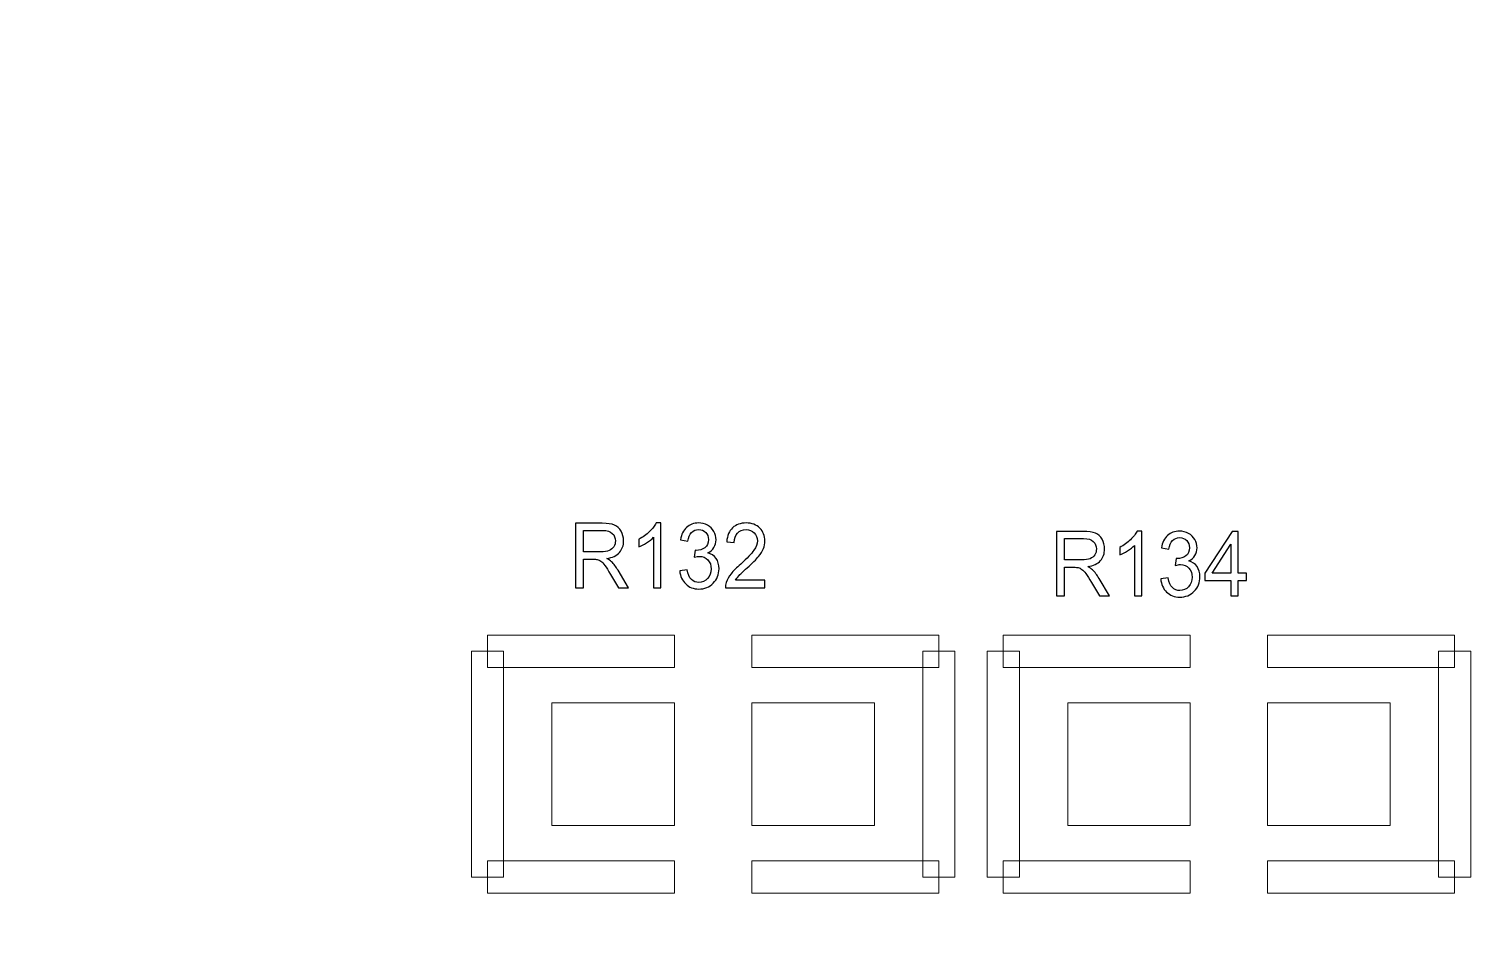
# Model space of a CAD drawing. Header units: millimetres. Extents: x -86 to 67, y -55 to 52.
# Drawn here: x -51.75 to -40.34, y 11.98 to 19.17 of the extents above; entities that cross this region are included whole.
import ezdxf

# ---------------------------------------------------------------- set-up
doc = ezdxf.new("R2010")
doc.units = ezdxf.units.MM
doc.header["$MEASUREMENT"] = 0
for name, color, linetype in [('BG_OUTLINE', 7, 'Continuous'), ('PG_SILKSCREEN_TOP', 7, 'Continuous'), ('PIN_TOP', 7, 'Continuous'), ('RD_SILKSCREEN_TOP', 7, 'Continuous')]:
    doc.layers.add(name, color=color, linetype=linetype)

msp = doc.modelspace()

# ---------------------------------------------------------------- linework, layer by layer
at = {"layer": 'BG_OUTLINE', "color": 3, "lineweight": 9}
msp.add_open_spline([(-60.0926, 34.7331), (-60.0926, 34.7331), (63.7724, 34.7331), (63.7724, 34.7331), (63.7724, 34.7331), (64.585, 34.7336), (65.3646, 34.4113), (65.9396, 33.837), (65.9396, 33.837), (66.5146, 33.2627), (66.8379, 32.4797), (66.8384, 31.667), (66.8384, 31.667), (66.8384, 31.667), (66.8412, -52.28), (66.8412, -52.28), (66.8412, -52.28), (66.8412, -52.28), (66.8384, -52.1933), (66.8384, -52.1933), (66.8384, -52.1933), (66.8389, -53.006), (66.5166, -53.7856), (65.9424, -54.3606), (65.9424, -54.3606), (65.3681, -54.9356), (64.585, -55.2589), (63.7724, -55.2594), (63.7724, -55.2594), (63.7724, -55.2594), (-60.1869, -55.2594), (-60.1869, -55.2594), (-60.1869, -55.2594), (-60.1869, -55.2594), (-60.0853, -55.2518), (-60.0853, -55.2518), (-60.0853, -55.2518), (-60.8979, -55.2523), (-61.6775, -54.9299), (-62.2525, -54.3557), (-62.2525, -54.3557), (-62.8275, -53.7814), (-63.1508, -52.9984), (-63.1513, -52.1857), (-63.1513, -52.1857), (-63.1513, -52.1857), (-63.1587, 31.667), (-63.1587, 31.667), (-63.1587, 31.667), (-63.1592, 32.4797), (-62.8369, 33.2593), (-62.2626, 33.8343), (-62.2626, 33.8343), (-61.6883, 34.4093), (-60.9053, 34.7326), (-60.0926, 34.7331)], degree=3, knots=[0, 0, 0, 0, 0.0714286, 0.0714286, 0.0714286, 0.0714286, 0.1428571, 0.1428571, 0.1428571, 0.1428571, 0.2142857, 0.2142857, 0.2142857, 0.2142857, 0.2857143, 0.2857143, 0.2857143, 0.2857143, 0.3571429, 0.3571429, 0.3571429, 0.3571429, 0.4285714, 0.4285714, 0.4285714, 0.4285714, 0.5, 0.5, 0.5, 0.5, 0.5714286, 0.5714286, 0.5714286, 0.5714286, 0.6428571, 0.6428571, 0.6428571, 0.6428571, 0.7142857, 0.7142857, 0.7142857, 0.7142857, 0.7857143, 0.7857143, 0.7857143, 0.7857143, 0.8571429, 0.8571429, 0.8571429, 0.8571429, 0.9285714, 0.9285714, 0.9285714, 0.9285714, 1, 1, 1, 1], dxfattribs=at)
at = {"layer": 'PG_SILKSCREEN_TOP', "color": 6, "lineweight": 9}
for points in [[(-46.6639, 14.39), (-46.6639, 14.39), (-46.6639, 14.136), (-46.6639, 14.136), (-46.6639, 14.136), (-46.6639, 14.136), (-48.1371, 14.136), (-48.1371, 14.136), (-48.1371, 14.136), (-48.1371, 14.136), (-48.1371, 14.39), (-48.1371, 14.39), (-48.1371, 14.39), (-48.1371, 14.39), (-46.6639, 14.39), (-46.6639, 14.39)], [(-46.0543, 14.136), (-46.0543, 14.136), (-46.0543, 14.39), (-46.0543, 14.39), (-46.0543, 14.39), (-46.0543, 14.39), (-44.5811, 14.39), (-44.5811, 14.39), (-44.5811, 14.39), (-44.5811, 14.39), (-44.5811, 14.136), (-44.5811, 14.136), (-44.5811, 14.136), (-44.5811, 14.136), (-46.0543, 14.136), (-46.0543, 14.136)], [(-44.0731, 14.136), (-44.0731, 14.136), (-44.0731, 14.39), (-44.0731, 14.39), (-44.0731, 14.39), (-44.0731, 14.39), (-42.5999, 14.39), (-42.5999, 14.39), (-42.5999, 14.39), (-42.5999, 14.39), (-42.5999, 14.136), (-42.5999, 14.136), (-42.5999, 14.136), (-42.5999, 14.136), (-44.0731, 14.136), (-44.0731, 14.136)], [(-40.5171, 14.39), (-40.5171, 14.39), (-40.5171, 14.136), (-40.5171, 14.136), (-40.5171, 14.136), (-40.5171, 14.136), (-41.9903, 14.136), (-41.9903, 14.136), (-41.9903, 14.136), (-41.9903, 14.136), (-41.9903, 14.39), (-41.9903, 14.39), (-41.9903, 14.39), (-41.9903, 14.39), (-40.5171, 14.39), (-40.5171, 14.39)], [(-48.2641, 14.263), (-48.2641, 14.263), (-48.0101, 14.263), (-48.0101, 14.263), (-48.0101, 14.263), (-48.0101, 14.263), (-48.0101, 12.485), (-48.0101, 12.485), (-48.0101, 12.485), (-48.0101, 12.485), (-48.2641, 12.485), (-48.2641, 12.485), (-48.2641, 12.485), (-48.2641, 12.485), (-48.2641, 14.263), (-48.2641, 14.263)], [(-44.7081, 14.263), (-44.7081, 14.263), (-44.4541, 14.263), (-44.4541, 14.263), (-44.4541, 14.263), (-44.4541, 14.263), (-44.4541, 12.485), (-44.4541, 12.485), (-44.4541, 12.485), (-44.4541, 12.485), (-44.7081, 12.485), (-44.7081, 12.485), (-44.7081, 12.485), (-44.7081, 12.485), (-44.7081, 14.263), (-44.7081, 14.263)], [(-43.9461, 12.485), (-43.9461, 12.485), (-44.2001, 12.485), (-44.2001, 12.485), (-44.2001, 12.485), (-44.2001, 12.485), (-44.2001, 14.263), (-44.2001, 14.263), (-44.2001, 14.263), (-44.2001, 14.263), (-43.9461, 14.263), (-43.9461, 14.263), (-43.9461, 14.263), (-43.9461, 14.263), (-43.9461, 12.485), (-43.9461, 12.485)], [(-40.3901, 12.485), (-40.3901, 12.485), (-40.6441, 12.485), (-40.6441, 12.485), (-40.6441, 12.485), (-40.6441, 12.485), (-40.6441, 14.263), (-40.6441, 14.263), (-40.6441, 14.263), (-40.6441, 14.263), (-40.3901, 14.263), (-40.3901, 14.263), (-40.3901, 14.263), (-40.3901, 14.263), (-40.3901, 12.485), (-40.3901, 12.485)], [(-48.1371, 12.358), (-48.1371, 12.358), (-48.1371, 12.612), (-48.1371, 12.612), (-48.1371, 12.612), (-48.1371, 12.612), (-46.6639, 12.612), (-46.6639, 12.612), (-46.6639, 12.612), (-46.6639, 12.612), (-46.6639, 12.358), (-46.6639, 12.358), (-46.6639, 12.358), (-46.6639, 12.358), (-48.1371, 12.358), (-48.1371, 12.358)], [(-44.5811, 12.612), (-44.5811, 12.612), (-44.5811, 12.358), (-44.5811, 12.358), (-44.5811, 12.358), (-44.5811, 12.358), (-46.0543, 12.358), (-46.0543, 12.358), (-46.0543, 12.358), (-46.0543, 12.358), (-46.0543, 12.612), (-46.0543, 12.612), (-46.0543, 12.612), (-46.0543, 12.612), (-44.5811, 12.612), (-44.5811, 12.612)], [(-42.5999, 12.612), (-42.5999, 12.612), (-42.5999, 12.358), (-42.5999, 12.358), (-42.5999, 12.358), (-42.5999, 12.358), (-44.0731, 12.358), (-44.0731, 12.358), (-44.0731, 12.358), (-44.0731, 12.358), (-44.0731, 12.612), (-44.0731, 12.612), (-44.0731, 12.612), (-44.0731, 12.612), (-42.5999, 12.612), (-42.5999, 12.612)], [(-41.9903, 12.358), (-41.9903, 12.358), (-41.9903, 12.612), (-41.9903, 12.612), (-41.9903, 12.612), (-41.9903, 12.612), (-40.5171, 12.612), (-40.5171, 12.612), (-40.5171, 12.612), (-40.5171, 12.612), (-40.5171, 12.358), (-40.5171, 12.358), (-40.5171, 12.358), (-40.5171, 12.358), (-41.9903, 12.358), (-41.9903, 12.358)]]:
    msp.add_open_spline(points, degree=3, knots=[0, 0, 0, 0, 0.25, 0.25, 0.25, 0.25, 0.5, 0.5, 0.5, 0.5, 0.75, 0.75, 0.75, 0.75, 1, 1, 1, 1], dxfattribs=at)
at = {"layer": 'PIN_TOP', "lineweight": 9}
for points in [[(-47.6291, 12.8914), (-47.6291, 12.8914), (-47.6291, 13.8566), (-47.6291, 13.8566), (-47.6291, 13.8566), (-47.6291, 13.8566), (-46.6639, 13.8566), (-46.6639, 13.8566), (-46.6639, 13.8566), (-46.6639, 13.8566), (-46.6639, 12.8914), (-46.6639, 12.8914), (-46.6639, 12.8914), (-46.6639, 12.8914), (-47.6291, 12.8914), (-47.6291, 12.8914)], [(-46.0543, 12.8914), (-46.0543, 12.8914), (-46.0543, 13.8566), (-46.0543, 13.8566), (-46.0543, 13.8566), (-46.0543, 13.8566), (-45.0891, 13.8566), (-45.0891, 13.8566), (-45.0891, 13.8566), (-45.0891, 13.8566), (-45.0891, 12.8914), (-45.0891, 12.8914), (-45.0891, 12.8914), (-45.0891, 12.8914), (-46.0543, 12.8914), (-46.0543, 12.8914)], [(-42.5999, 13.8566), (-42.5999, 13.8566), (-42.5999, 12.8914), (-42.5999, 12.8914), (-42.5999, 12.8914), (-42.5999, 12.8914), (-43.5651, 12.8914), (-43.5651, 12.8914), (-43.5651, 12.8914), (-43.5651, 12.8914), (-43.5651, 13.8566), (-43.5651, 13.8566), (-43.5651, 13.8566), (-43.5651, 13.8566), (-42.5999, 13.8566), (-42.5999, 13.8566)], [(-41.0251, 13.8566), (-41.0251, 13.8566), (-41.0251, 12.8914), (-41.0251, 12.8914), (-41.0251, 12.8914), (-41.0251, 12.8914), (-41.9903, 12.8914), (-41.9903, 12.8914), (-41.9903, 12.8914), (-41.9903, 12.8914), (-41.9903, 13.8566), (-41.9903, 13.8566), (-41.9903, 13.8566), (-41.9903, 13.8566), (-41.0251, 13.8566), (-41.0251, 13.8566)]]:
    msp.add_open_spline(points, degree=3, knots=[0, 0, 0, 0, 0.25, 0.25, 0.25, 0.25, 0.5, 0.5, 0.5, 0.5, 0.75, 0.75, 0.75, 0.75, 1, 1, 1, 1], dxfattribs=at)
at = {"layer": 'RD_SILKSCREEN_TOP', "color": 8}
for points, knots in [([(-47.4426, 14.7626), (-47.4426, 14.7626), (-47.4426, 15.2717), (-47.4426, 15.2717), (-47.4426, 15.2717), (-47.4426, 15.2717), (-47.233, 15.2717), (-47.233, 15.2717), (-47.233, 15.2717), (-47.1909, 15.2717), (-47.1588, 15.2671), (-47.1369, 15.258), (-47.1369, 15.258), (-47.115, 15.2488), (-47.0975, 15.2327), (-47.0843, 15.2096), (-47.0843, 15.2096), (-47.0712, 15.1864), (-47.0647, 15.1608), (-47.0647, 15.1328), (-47.0647, 15.1328), (-47.0647, 15.0966), (-47.0754, 15.0663), (-47.0973, 15.0415), (-47.0973, 15.0415), (-47.119, 15.0167), (-47.1525, 15.001), (-47.1979, 14.9942), (-47.1979, 14.9942), (-47.1813, 14.9857), (-47.1687, 14.9773), (-47.1601, 14.9688), (-47.1601, 14.9688), (-47.1418, 14.9508), (-47.1246, 14.9282), (-47.1081, 14.9012), (-47.1081, 14.9012), (-47.1081, 14.9012), (-47.0259, 14.7626), (-47.0259, 14.7626), (-47.0259, 14.7626), (-47.0259, 14.7626), (-47.1047, 14.7626), (-47.1047, 14.7626), (-47.1047, 14.7626), (-47.1047, 14.7626), (-47.1672, 14.8686), (-47.1672, 14.8686), (-47.1672, 14.8686), (-47.1855, 14.899), (-47.2005, 14.9225), (-47.2124, 14.9386), (-47.2124, 14.9386), (-47.2242, 14.9549), (-47.2348, 14.9662), (-47.2441, 14.9726), (-47.2441, 14.9726), (-47.2534, 14.9792), (-47.2629, 14.9837), (-47.2726, 14.9863), (-47.2726, 14.9863), (-47.2797, 14.9878), (-47.2913, 14.9886), (-47.3075, 14.9886), (-47.3075, 14.9886), (-47.3075, 14.9886), (-47.38, 14.9886), (-47.38, 14.9886), (-47.38, 14.9886), (-47.38, 14.9886), (-47.38, 14.7626), (-47.38, 14.7626), (-47.38, 14.7626), (-47.38, 14.7626), (-47.4426, 14.7626), (-47.4426, 14.7626)], [0, 0, 0, 0, 0.0526316, 0.0526316, 0.0526316, 0.0526316, 0.1052632, 0.1052632, 0.1052632, 0.1052632, 0.1578947, 0.1578947, 0.1578947, 0.1578947, 0.2105263, 0.2105263, 0.2105263, 0.2105263, 0.2631579, 0.2631579, 0.2631579, 0.2631579, 0.3157895, 0.3157895, 0.3157895, 0.3157895, 0.3684211, 0.3684211, 0.3684211, 0.3684211, 0.4210526, 0.4210526, 0.4210526, 0.4210526, 0.4736842, 0.4736842, 0.4736842, 0.4736842, 0.5263158, 0.5263158, 0.5263158, 0.5263158, 0.5789474, 0.5789474, 0.5789474, 0.5789474, 0.6315789, 0.6315789, 0.6315789, 0.6315789, 0.6842105, 0.6842105, 0.6842105, 0.6842105, 0.7368421, 0.7368421, 0.7368421, 0.7368421, 0.7894737, 0.7894737, 0.7894737, 0.7894737, 0.8421053, 0.8421053, 0.8421053, 0.8421053, 0.8947368, 0.8947368, 0.8947368, 0.8947368, 0.9473684, 0.9473684, 0.9473684, 0.9473684, 1, 1, 1, 1]), ([(-47.38, 15.047), (-47.38, 15.047), (-47.2456, 15.047), (-47.2456, 15.047), (-47.2456, 15.047), (-47.217, 15.047), (-47.1946, 15.0502), (-47.1785, 15.0566), (-47.1785, 15.0566), (-47.1624, 15.063), (-47.1501, 15.0732), (-47.1417, 15.0871), (-47.1417, 15.0871), (-47.1334, 15.1011), (-47.1292, 15.1163), (-47.1292, 15.1328), (-47.1292, 15.1328), (-47.1292, 15.1568), (-47.1372, 15.1766), (-47.1535, 15.1922), (-47.1535, 15.1922), (-47.1697, 15.2077), (-47.1953, 15.2154), (-47.2304, 15.2154), (-47.2304, 15.2154), (-47.2304, 15.2154), (-47.38, 15.2154), (-47.38, 15.2154), (-47.38, 15.2154), (-47.38, 15.2154), (-47.38, 15.047), (-47.38, 15.047)], [0, 0, 0, 0, 0.125, 0.125, 0.125, 0.125, 0.25, 0.25, 0.25, 0.25, 0.375, 0.375, 0.375, 0.375, 0.5, 0.5, 0.5, 0.5, 0.625, 0.625, 0.625, 0.625, 0.75, 0.75, 0.75, 0.75, 0.875, 0.875, 0.875, 0.875, 1, 1, 1, 1]), ([(-46.7716, 14.7626), (-46.7716, 14.7626), (-46.8296, 14.7626), (-46.8296, 14.7626), (-46.8296, 14.7626), (-46.8296, 14.7626), (-46.8296, 15.1609), (-46.8296, 15.1609), (-46.8296, 15.1609), (-46.8436, 15.1465), (-46.8619, 15.1322), (-46.8845, 15.1178), (-46.8845, 15.1178), (-46.9073, 15.1035), (-46.9277, 15.0927), (-46.9457, 15.0856), (-46.9457, 15.0856), (-46.9457, 15.0856), (-46.9457, 15.1459), (-46.9457, 15.1459), (-46.9457, 15.1459), (-46.9132, 15.1624), (-46.8848, 15.1823), (-46.8606, 15.2057), (-46.8606, 15.2057), (-46.8363, 15.2291), (-46.8191, 15.2518), (-46.809, 15.2738), (-46.809, 15.2738), (-46.809, 15.2738), (-46.7716, 15.2738), (-46.7716, 15.2738), (-46.7716, 15.2738), (-46.7716, 15.2738), (-46.7716, 14.7626), (-46.7716, 14.7626)], [0, 0, 0, 0, 0.1111111, 0.1111111, 0.1111111, 0.1111111, 0.2222222, 0.2222222, 0.2222222, 0.2222222, 0.3333333, 0.3333333, 0.3333333, 0.3333333, 0.4444444, 0.4444444, 0.4444444, 0.4444444, 0.5555556, 0.5555556, 0.5555556, 0.5555556, 0.6666667, 0.6666667, 0.6666667, 0.6666667, 0.7777778, 0.7777778, 0.7777778, 0.7777778, 0.8888889, 0.8888889, 0.8888889, 0.8888889, 1, 1, 1, 1]), ([(-46.6225, 14.897), (-46.6225, 14.897), (-46.5646, 14.9053), (-46.5646, 14.9053), (-46.5646, 14.9053), (-46.5578, 14.8699), (-46.5465, 14.8444), (-46.5305, 14.8287), (-46.5305, 14.8287), (-46.5145, 14.8131), (-46.495, 14.8053), (-46.472, 14.8053), (-46.472, 14.8053), (-46.4447, 14.8053), (-46.4216, 14.8155), (-46.4027, 14.8359), (-46.4027, 14.8359), (-46.3841, 14.8562), (-46.3746, 14.8815), (-46.3746, 14.9116), (-46.3746, 14.9116), (-46.3746, 14.9403), (-46.3832, 14.964), (-46.4007, 14.9826), (-46.4007, 14.9826), (-46.4182, 15.0012), (-46.4403, 15.0106), (-46.4672, 15.0106), (-46.4672, 15.0106), (-46.4781, 15.0106), (-46.4918, 15.0082), (-46.5081, 15.0036), (-46.5081, 15.0036), (-46.5081, 15.0036), (-46.5016, 15.0585), (-46.5016, 15.0585), (-46.5016, 15.0585), (-46.4977, 15.058), (-46.4947, 15.0577), (-46.4923, 15.0577), (-46.4923, 15.0577), (-46.4676, 15.0577), (-46.4454, 15.0647), (-46.4256, 15.0786), (-46.4256, 15.0786), (-46.4057, 15.0925), (-46.3959, 15.1139), (-46.3959, 15.1429), (-46.3959, 15.1429), (-46.3959, 15.1657), (-46.4031, 15.1848), (-46.4175, 15.1998), (-46.4175, 15.1998), (-46.4319, 15.2148), (-46.4506, 15.2224), (-46.4733, 15.2224), (-46.4733, 15.2224), (-46.4959, 15.2224), (-46.5147, 15.2147), (-46.5297, 15.1995), (-46.5297, 15.1995), (-46.5447, 15.1842), (-46.5545, 15.1612), (-46.5587, 15.1306), (-46.5587, 15.1306), (-46.5587, 15.1306), (-46.6167, 15.1418), (-46.6167, 15.1418), (-46.6167, 15.1418), (-46.6097, 15.1837), (-46.5935, 15.2162), (-46.5684, 15.2392), (-46.5684, 15.2392), (-46.5432, 15.2622), (-46.5119, 15.2738), (-46.4745, 15.2738), (-46.4745, 15.2738), (-46.4488, 15.2738), (-46.425, 15.2678), (-46.4033, 15.2559), (-46.4033, 15.2559), (-46.3817, 15.244), (-46.365, 15.2277), (-46.3534, 15.2071), (-46.3534, 15.2071), (-46.342, 15.1865), (-46.3362, 15.1647), (-46.3362, 15.1414), (-46.3362, 15.1414), (-46.3362, 15.1195), (-46.3416, 15.0995), (-46.3527, 15.0813), (-46.3527, 15.0813), (-46.3637, 15.0633), (-46.3799, 15.049), (-46.4014, 15.0383), (-46.4014, 15.0383), (-46.3734, 15.0314), (-46.3517, 15.017), (-46.3362, 14.995), (-46.3362, 14.995), (-46.3208, 14.9732), (-46.313, 14.9459), (-46.313, 14.913), (-46.313, 14.913), (-46.313, 14.8686), (-46.328, 14.8309), (-46.3582, 14.7999), (-46.3582, 14.7999), (-46.3883, 14.769), (-46.4263, 14.7536), (-46.4723, 14.7536), (-46.4723, 14.7536), (-46.5138, 14.7536), (-46.5483, 14.7669), (-46.5756, 14.7935), (-46.5756, 14.7935), (-46.603, 14.8201), (-46.6187, 14.8546), (-46.6225, 14.897)], [0, 0, 0, 0, 0.0333333, 0.0333333, 0.0333333, 0.0333333, 0.0666667, 0.0666667, 0.0666667, 0.0666667, 0.1, 0.1, 0.1, 0.1, 0.1333333, 0.1333333, 0.1333333, 0.1333333, 0.1666667, 0.1666667, 0.1666667, 0.1666667, 0.2, 0.2, 0.2, 0.2, 0.2333333, 0.2333333, 0.2333333, 0.2333333, 0.2666667, 0.2666667, 0.2666667, 0.2666667, 0.3, 0.3, 0.3, 0.3, 0.3333333, 0.3333333, 0.3333333, 0.3333333, 0.3666667, 0.3666667, 0.3666667, 0.3666667, 0.4, 0.4, 0.4, 0.4, 0.4333333, 0.4333333, 0.4333333, 0.4333333, 0.4666667, 0.4666667, 0.4666667, 0.4666667, 0.5, 0.5, 0.5, 0.5, 0.5333333, 0.5333333, 0.5333333, 0.5333333, 0.5666667, 0.5666667, 0.5666667, 0.5666667, 0.6, 0.6, 0.6, 0.6, 0.6333333, 0.6333333, 0.6333333, 0.6333333, 0.6666667, 0.6666667, 0.6666667, 0.6666667, 0.7, 0.7, 0.7, 0.7, 0.7333333, 0.7333333, 0.7333333, 0.7333333, 0.7666667, 0.7666667, 0.7666667, 0.7666667, 0.8, 0.8, 0.8, 0.8, 0.8333333, 0.8333333, 0.8333333, 0.8333333, 0.8666667, 0.8666667, 0.8666667, 0.8666667, 0.9, 0.9, 0.9, 0.9, 0.9333333, 0.9333333, 0.9333333, 0.9333333, 0.9666667, 0.9666667, 0.9666667, 0.9666667, 1, 1, 1, 1]), ([(-45.9506, 14.8227), (-45.9506, 14.8227), (-45.9506, 14.7626), (-45.9506, 14.7626), (-45.9506, 14.7626), (-45.9506, 14.7626), (-46.263, 14.7626), (-46.263, 14.7626), (-46.263, 14.7626), (-46.2635, 14.7777), (-46.2613, 14.7921), (-46.2564, 14.806), (-46.2564, 14.806), (-46.2485, 14.829), (-46.2357, 14.8515), (-46.2182, 14.8738), (-46.2182, 14.8738), (-46.2006, 14.8959), (-46.1752, 14.9217), (-46.1422, 14.9508), (-46.1422, 14.9508), (-46.0908, 14.9962), (-46.0561, 15.0321), (-46.038, 15.0587), (-46.038, 15.0587), (-46.0199, 15.0851), (-46.0109, 15.1103), (-46.0109, 15.1338), (-46.0109, 15.1338), (-46.0109, 15.1586), (-46.0192, 15.1795), (-46.0355, 15.1966), (-46.0355, 15.1966), (-46.0521, 15.2135), (-46.0735, 15.222), (-46.1, 15.222), (-46.1, 15.222), (-46.1279, 15.222), (-46.1502, 15.213), (-46.1669, 15.1949), (-46.1669, 15.1949), (-46.1838, 15.1769), (-46.1923, 15.1519), (-46.1925, 15.12), (-46.1925, 15.12), (-46.1925, 15.12), (-46.2522, 15.1265), (-46.2522, 15.1265), (-46.2522, 15.1265), (-46.2481, 15.1745), (-46.2327, 15.211), (-46.206, 15.2361), (-46.206, 15.2361), (-46.1794, 15.2613), (-46.1435, 15.2738), (-46.0986, 15.2738), (-46.0986, 15.2738), (-46.0533, 15.2738), (-46.0174, 15.2602), (-45.991, 15.2332), (-45.991, 15.2332), (-45.9644, 15.206), (-45.9512, 15.1725), (-45.9512, 15.1324), (-45.9512, 15.1324), (-45.9512, 15.112), (-45.9551, 15.092), (-45.9629, 15.0723), (-45.9629, 15.0723), (-45.9706, 15.0527), (-45.9835, 15.0319), (-46.0015, 15.0102), (-46.0015, 15.0102), (-46.0194, 14.9884), (-46.0492, 14.9585), (-46.0909, 14.9206), (-46.0909, 14.9206), (-46.1257, 14.8891), (-46.1481, 14.8677), (-46.1579, 14.8565), (-46.1579, 14.8565), (-46.1679, 14.8453), (-46.176, 14.8341), (-46.1825, 14.8227), (-46.1825, 14.8227), (-46.1825, 14.8227), (-45.9506, 14.8227), (-45.9506, 14.8227)], [0, 0, 0, 0, 0.0454545, 0.0454545, 0.0454545, 0.0454545, 0.0909091, 0.0909091, 0.0909091, 0.0909091, 0.1363636, 0.1363636, 0.1363636, 0.1363636, 0.1818182, 0.1818182, 0.1818182, 0.1818182, 0.2272727, 0.2272727, 0.2272727, 0.2272727, 0.2727273, 0.2727273, 0.2727273, 0.2727273, 0.3181818, 0.3181818, 0.3181818, 0.3181818, 0.3636364, 0.3636364, 0.3636364, 0.3636364, 0.4090909, 0.4090909, 0.4090909, 0.4090909, 0.4545455, 0.4545455, 0.4545455, 0.4545455, 0.5, 0.5, 0.5, 0.5, 0.5454545, 0.5454545, 0.5454545, 0.5454545, 0.5909091, 0.5909091, 0.5909091, 0.5909091, 0.6363636, 0.6363636, 0.6363636, 0.6363636, 0.6818182, 0.6818182, 0.6818182, 0.6818182, 0.7272727, 0.7272727, 0.7272727, 0.7272727, 0.7727273, 0.7727273, 0.7727273, 0.7727273, 0.8181818, 0.8181818, 0.8181818, 0.8181818, 0.8636364, 0.8636364, 0.8636364, 0.8636364, 0.9090909, 0.9090909, 0.9090909, 0.9090909, 0.9545455, 0.9545455, 0.9545455, 0.9545455, 1, 1, 1, 1]), ([(-43.6529, 14.6988), (-43.6529, 14.6988), (-43.6529, 15.2079), (-43.6529, 15.2079), (-43.6529, 15.2079), (-43.6529, 15.2079), (-43.4433, 15.2079), (-43.4433, 15.2079), (-43.4433, 15.2079), (-43.4012, 15.2079), (-43.3691, 15.2033), (-43.3472, 15.1942), (-43.3472, 15.1942), (-43.3253, 15.185), (-43.3078, 15.1689), (-43.2946, 15.1458), (-43.2946, 15.1458), (-43.2815, 15.1226), (-43.275, 15.097), (-43.275, 15.069), (-43.275, 15.069), (-43.275, 15.0328), (-43.2857, 15.0025), (-43.3076, 14.9777), (-43.3076, 14.9777), (-43.3293, 14.9529), (-43.3628, 14.9372), (-43.4082, 14.9304), (-43.4082, 14.9304), (-43.3916, 14.9219), (-43.379, 14.9135), (-43.3704, 14.905), (-43.3704, 14.905), (-43.3521, 14.887), (-43.3349, 14.8644), (-43.3184, 14.8374), (-43.3184, 14.8374), (-43.3184, 14.8374), (-43.2362, 14.6988), (-43.2362, 14.6988), (-43.2362, 14.6988), (-43.2362, 14.6988), (-43.315, 14.6988), (-43.315, 14.6988), (-43.315, 14.6988), (-43.315, 14.6988), (-43.3775, 14.8048), (-43.3775, 14.8048), (-43.3775, 14.8048), (-43.3958, 14.8352), (-43.4108, 14.8587), (-43.4227, 14.8748), (-43.4227, 14.8748), (-43.4345, 14.8911), (-43.4451, 14.9024), (-43.4544, 14.9088), (-43.4544, 14.9088), (-43.4637, 14.9154), (-43.4732, 14.9199), (-43.4829, 14.9225), (-43.4829, 14.9225), (-43.49, 14.924), (-43.5016, 14.9248), (-43.5178, 14.9248), (-43.5178, 14.9248), (-43.5178, 14.9248), (-43.5903, 14.9248), (-43.5903, 14.9248), (-43.5903, 14.9248), (-43.5903, 14.9248), (-43.5903, 14.6988), (-43.5903, 14.6988), (-43.5903, 14.6988), (-43.5903, 14.6988), (-43.6529, 14.6988), (-43.6529, 14.6988)], [0, 0, 0, 0, 0.0526316, 0.0526316, 0.0526316, 0.0526316, 0.1052632, 0.1052632, 0.1052632, 0.1052632, 0.1578947, 0.1578947, 0.1578947, 0.1578947, 0.2105263, 0.2105263, 0.2105263, 0.2105263, 0.2631579, 0.2631579, 0.2631579, 0.2631579, 0.3157895, 0.3157895, 0.3157895, 0.3157895, 0.3684211, 0.3684211, 0.3684211, 0.3684211, 0.4210526, 0.4210526, 0.4210526, 0.4210526, 0.4736842, 0.4736842, 0.4736842, 0.4736842, 0.5263158, 0.5263158, 0.5263158, 0.5263158, 0.5789474, 0.5789474, 0.5789474, 0.5789474, 0.6315789, 0.6315789, 0.6315789, 0.6315789, 0.6842105, 0.6842105, 0.6842105, 0.6842105, 0.7368421, 0.7368421, 0.7368421, 0.7368421, 0.7894737, 0.7894737, 0.7894737, 0.7894737, 0.8421053, 0.8421053, 0.8421053, 0.8421053, 0.8947368, 0.8947368, 0.8947368, 0.8947368, 0.9473684, 0.9473684, 0.9473684, 0.9473684, 1, 1, 1, 1]), ([(-42.9819, 14.6988), (-42.9819, 14.6988), (-43.0399, 14.6988), (-43.0399, 14.6988), (-43.0399, 14.6988), (-43.0399, 14.6988), (-43.0399, 15.0971), (-43.0399, 15.0971), (-43.0399, 15.0971), (-43.0539, 15.0827), (-43.0722, 15.0684), (-43.0948, 15.054), (-43.0948, 15.054), (-43.1176, 15.0397), (-43.138, 15.0289), (-43.156, 15.0218), (-43.156, 15.0218), (-43.156, 15.0218), (-43.156, 15.0821), (-43.156, 15.0821), (-43.156, 15.0821), (-43.1235, 15.0986), (-43.0951, 15.1185), (-43.0709, 15.1419), (-43.0709, 15.1419), (-43.0466, 15.1653), (-43.0294, 15.188), (-43.0193, 15.21), (-43.0193, 15.21), (-43.0193, 15.21), (-42.9819, 15.21), (-42.9819, 15.21), (-42.9819, 15.21), (-42.9819, 15.21), (-42.9819, 14.6988), (-42.9819, 14.6988)], [0, 0, 0, 0, 0.1111111, 0.1111111, 0.1111111, 0.1111111, 0.2222222, 0.2222222, 0.2222222, 0.2222222, 0.3333333, 0.3333333, 0.3333333, 0.3333333, 0.4444444, 0.4444444, 0.4444444, 0.4444444, 0.5555556, 0.5555556, 0.5555556, 0.5555556, 0.6666667, 0.6666667, 0.6666667, 0.6666667, 0.7777778, 0.7777778, 0.7777778, 0.7777778, 0.8888889, 0.8888889, 0.8888889, 0.8888889, 1, 1, 1, 1]), ([(-42.8328, 14.8332), (-42.8328, 14.8332), (-42.7749, 14.8415), (-42.7749, 14.8415), (-42.7749, 14.8415), (-42.7681, 14.8061), (-42.7568, 14.7806), (-42.7408, 14.7649), (-42.7408, 14.7649), (-42.7248, 14.7493), (-42.7053, 14.7415), (-42.6823, 14.7415), (-42.6823, 14.7415), (-42.655, 14.7415), (-42.6319, 14.7517), (-42.613, 14.7721), (-42.613, 14.7721), (-42.5944, 14.7924), (-42.5849, 14.8177), (-42.5849, 14.8478), (-42.5849, 14.8478), (-42.5849, 14.8765), (-42.5935, 14.9002), (-42.611, 14.9188), (-42.611, 14.9188), (-42.6285, 14.9374), (-42.6506, 14.9468), (-42.6775, 14.9468), (-42.6775, 14.9468), (-42.6884, 14.9468), (-42.7021, 14.9444), (-42.7184, 14.9398), (-42.7184, 14.9398), (-42.7184, 14.9398), (-42.7119, 14.9947), (-42.7119, 14.9947), (-42.7119, 14.9947), (-42.708, 14.9942), (-42.705, 14.9939), (-42.7026, 14.9939), (-42.7026, 14.9939), (-42.6779, 14.9939), (-42.6557, 15.0009), (-42.6359, 15.0148), (-42.6359, 15.0148), (-42.616, 15.0287), (-42.6062, 15.0501), (-42.6062, 15.0791), (-42.6062, 15.0791), (-42.6062, 15.1019), (-42.6134, 15.121), (-42.6278, 15.136), (-42.6278, 15.136), (-42.6422, 15.151), (-42.6609, 15.1586), (-42.6836, 15.1586), (-42.6836, 15.1586), (-42.7062, 15.1586), (-42.725, 15.1509), (-42.74, 15.1357), (-42.74, 15.1357), (-42.755, 15.1204), (-42.7648, 15.0974), (-42.769, 15.0668), (-42.769, 15.0668), (-42.769, 15.0668), (-42.827, 15.078), (-42.827, 15.078), (-42.827, 15.078), (-42.82, 15.1199), (-42.8038, 15.1524), (-42.7787, 15.1754), (-42.7787, 15.1754), (-42.7535, 15.1984), (-42.7222, 15.21), (-42.6848, 15.21), (-42.6848, 15.21), (-42.6591, 15.21), (-42.6353, 15.204), (-42.6136, 15.1921), (-42.6136, 15.1921), (-42.592, 15.1802), (-42.5753, 15.1639), (-42.5637, 15.1433), (-42.5637, 15.1433), (-42.5523, 15.1227), (-42.5465, 15.1009), (-42.5465, 15.0776), (-42.5465, 15.0776), (-42.5465, 15.0557), (-42.5519, 15.0357), (-42.563, 15.0175), (-42.563, 15.0175), (-42.574, 14.9995), (-42.5902, 14.9852), (-42.6117, 14.9745), (-42.6117, 14.9745), (-42.5837, 14.9676), (-42.562, 14.9532), (-42.5465, 14.9312), (-42.5465, 14.9312), (-42.5311, 14.9094), (-42.5233, 14.8821), (-42.5233, 14.8492), (-42.5233, 14.8492), (-42.5233, 14.8048), (-42.5383, 14.7671), (-42.5685, 14.7361), (-42.5685, 14.7361), (-42.5986, 14.7052), (-42.6366, 14.6898), (-42.6826, 14.6898), (-42.6826, 14.6898), (-42.7241, 14.6898), (-42.7586, 14.7031), (-42.7859, 14.7297), (-42.7859, 14.7297), (-42.8133, 14.7563), (-42.829, 14.7908), (-42.8328, 14.8332)], [0, 0, 0, 0, 0.0333333, 0.0333333, 0.0333333, 0.0333333, 0.0666667, 0.0666667, 0.0666667, 0.0666667, 0.1, 0.1, 0.1, 0.1, 0.1333333, 0.1333333, 0.1333333, 0.1333333, 0.1666667, 0.1666667, 0.1666667, 0.1666667, 0.2, 0.2, 0.2, 0.2, 0.2333333, 0.2333333, 0.2333333, 0.2333333, 0.2666667, 0.2666667, 0.2666667, 0.2666667, 0.3, 0.3, 0.3, 0.3, 0.3333333, 0.3333333, 0.3333333, 0.3333333, 0.3666667, 0.3666667, 0.3666667, 0.3666667, 0.4, 0.4, 0.4, 0.4, 0.4333333, 0.4333333, 0.4333333, 0.4333333, 0.4666667, 0.4666667, 0.4666667, 0.4666667, 0.5, 0.5, 0.5, 0.5, 0.5333333, 0.5333333, 0.5333333, 0.5333333, 0.5666667, 0.5666667, 0.5666667, 0.5666667, 0.6, 0.6, 0.6, 0.6, 0.6333333, 0.6333333, 0.6333333, 0.6333333, 0.6666667, 0.6666667, 0.6666667, 0.6666667, 0.7, 0.7, 0.7, 0.7, 0.7333333, 0.7333333, 0.7333333, 0.7333333, 0.7666667, 0.7666667, 0.7666667, 0.7666667, 0.8, 0.8, 0.8, 0.8, 0.8333333, 0.8333333, 0.8333333, 0.8333333, 0.8666667, 0.8666667, 0.8666667, 0.8666667, 0.9, 0.9, 0.9, 0.9, 0.9333333, 0.9333333, 0.9333333, 0.9333333, 0.9666667, 0.9666667, 0.9666667, 0.9666667, 1, 1, 1, 1]), ([(-42.28, 14.6988), (-42.28, 14.6988), (-42.28, 14.8207), (-42.28, 14.8207), (-42.28, 14.8207), (-42.28, 14.8207), (-42.485, 14.8207), (-42.485, 14.8207), (-42.485, 14.8207), (-42.485, 14.8207), (-42.485, 14.878), (-42.485, 14.878), (-42.485, 14.878), (-42.485, 14.878), (-42.2693, 15.2079), (-42.2693, 15.2079), (-42.2693, 15.2079), (-42.2693, 15.2079), (-42.2219, 15.2079), (-42.2219, 15.2079), (-42.2219, 15.2079), (-42.2219, 15.2079), (-42.2219, 14.878), (-42.2219, 14.878), (-42.2219, 14.878), (-42.2219, 14.878), (-42.158, 14.878), (-42.158, 14.878), (-42.158, 14.878), (-42.158, 14.878), (-42.158, 14.8207), (-42.158, 14.8207), (-42.158, 14.8207), (-42.158, 14.8207), (-42.2219, 14.8207), (-42.2219, 14.8207), (-42.2219, 14.8207), (-42.2219, 14.8207), (-42.2219, 14.6988), (-42.2219, 14.6988), (-42.2219, 14.6988), (-42.2219, 14.6988), (-42.28, 14.6988), (-42.28, 14.6988)], [0, 0, 0, 0, 0.0909091, 0.0909091, 0.0909091, 0.0909091, 0.1818182, 0.1818182, 0.1818182, 0.1818182, 0.2727273, 0.2727273, 0.2727273, 0.2727273, 0.3636364, 0.3636364, 0.3636364, 0.3636364, 0.4545455, 0.4545455, 0.4545455, 0.4545455, 0.5454545, 0.5454545, 0.5454545, 0.5454545, 0.6363636, 0.6363636, 0.6363636, 0.6363636, 0.7272727, 0.7272727, 0.7272727, 0.7272727, 0.8181818, 0.8181818, 0.8181818, 0.8181818, 0.9090909, 0.9090909, 0.9090909, 0.9090909, 1, 1, 1, 1]), ([(-43.5903, 14.9832), (-43.5903, 14.9832), (-43.4559, 14.9832), (-43.4559, 14.9832), (-43.4559, 14.9832), (-43.4273, 14.9832), (-43.4049, 14.9864), (-43.3888, 14.9928), (-43.3888, 14.9928), (-43.3727, 14.9992), (-43.3604, 15.0094), (-43.352, 15.0233), (-43.352, 15.0233), (-43.3437, 15.0373), (-43.3395, 15.0525), (-43.3395, 15.069), (-43.3395, 15.069), (-43.3395, 15.093), (-43.3475, 15.1128), (-43.3638, 15.1284), (-43.3638, 15.1284), (-43.38, 15.1439), (-43.4056, 15.1516), (-43.4407, 15.1516), (-43.4407, 15.1516), (-43.4407, 15.1516), (-43.5903, 15.1516), (-43.5903, 15.1516), (-43.5903, 15.1516), (-43.5903, 15.1516), (-43.5903, 14.9832), (-43.5903, 14.9832)], [0, 0, 0, 0, 0.125, 0.125, 0.125, 0.125, 0.25, 0.25, 0.25, 0.25, 0.375, 0.375, 0.375, 0.375, 0.5, 0.5, 0.5, 0.5, 0.625, 0.625, 0.625, 0.625, 0.75, 0.75, 0.75, 0.75, 0.875, 0.875, 0.875, 0.875, 1, 1, 1, 1]), ([(-42.28, 14.878), (-42.28, 14.878), (-42.28, 15.1075), (-42.28, 15.1075), (-42.28, 15.1075), (-42.28, 15.1075), (-42.4279, 14.878), (-42.4279, 14.878), (-42.4279, 14.878), (-42.4279, 14.878), (-42.28, 14.878), (-42.28, 14.878)], [0, 0, 0, 0, 0.3333333, 0.3333333, 0.3333333, 0.3333333, 0.6666667, 0.6666667, 0.6666667, 0.6666667, 1, 1, 1, 1])]:
    msp.add_open_spline(points, degree=3, knots=knots, dxfattribs=at)

doc.saveas('drawing.dxf')
